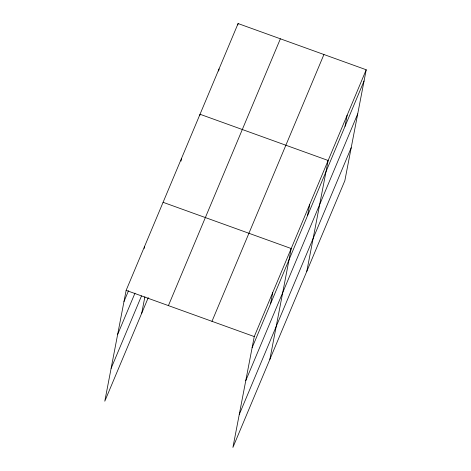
<?xml version="1.0" encoding="UTF-8"?>
<svg xmlns="http://www.w3.org/2000/svg" width="471" height="471" viewBox="0 0 471 471"><rect width="100%" height="100%" fill="white"/><g stroke="black" fill="none" stroke-linecap="round" stroke-linejoin="round"><path stroke-width="0.71" d="M366.214 69.767L254.258 336.577L232.91 447.45L344.86 180.64L366.214 69.767L238.09 23.55L126.14 290.36L104.786 401.233L148.271 297.607M144.208 248.435L144.609 246.339M141.73 313.186L144.897 296.742M181.017 161.088L181.553 158.291M199.757 115.666L200.028 114.265L328.152 160.481L306.798 271.355M218.656 71.009L219.062 68.907M237.82 24.951L238.09 23.55M270.578 303.748L272.733 292.556M269.854 359.402L291.202 248.529L163.084 202.312M307.522 215.7L309.677 204.508M345.025 126.316L347.18 115.124M123.979 301.558L128.53 290.719M117.65 334.451L134.983 293.139M111.121 368.34L141.53 295.87M168.418 305.614L280.375 38.799M211.979 321.328L323.93 54.512M252.103 347.775L364.059 80.959M245.768 380.668L357.725 113.852M239.244 414.557L351.195 147.747M126.14 290.36L254.258 336.577"/></g></svg>
